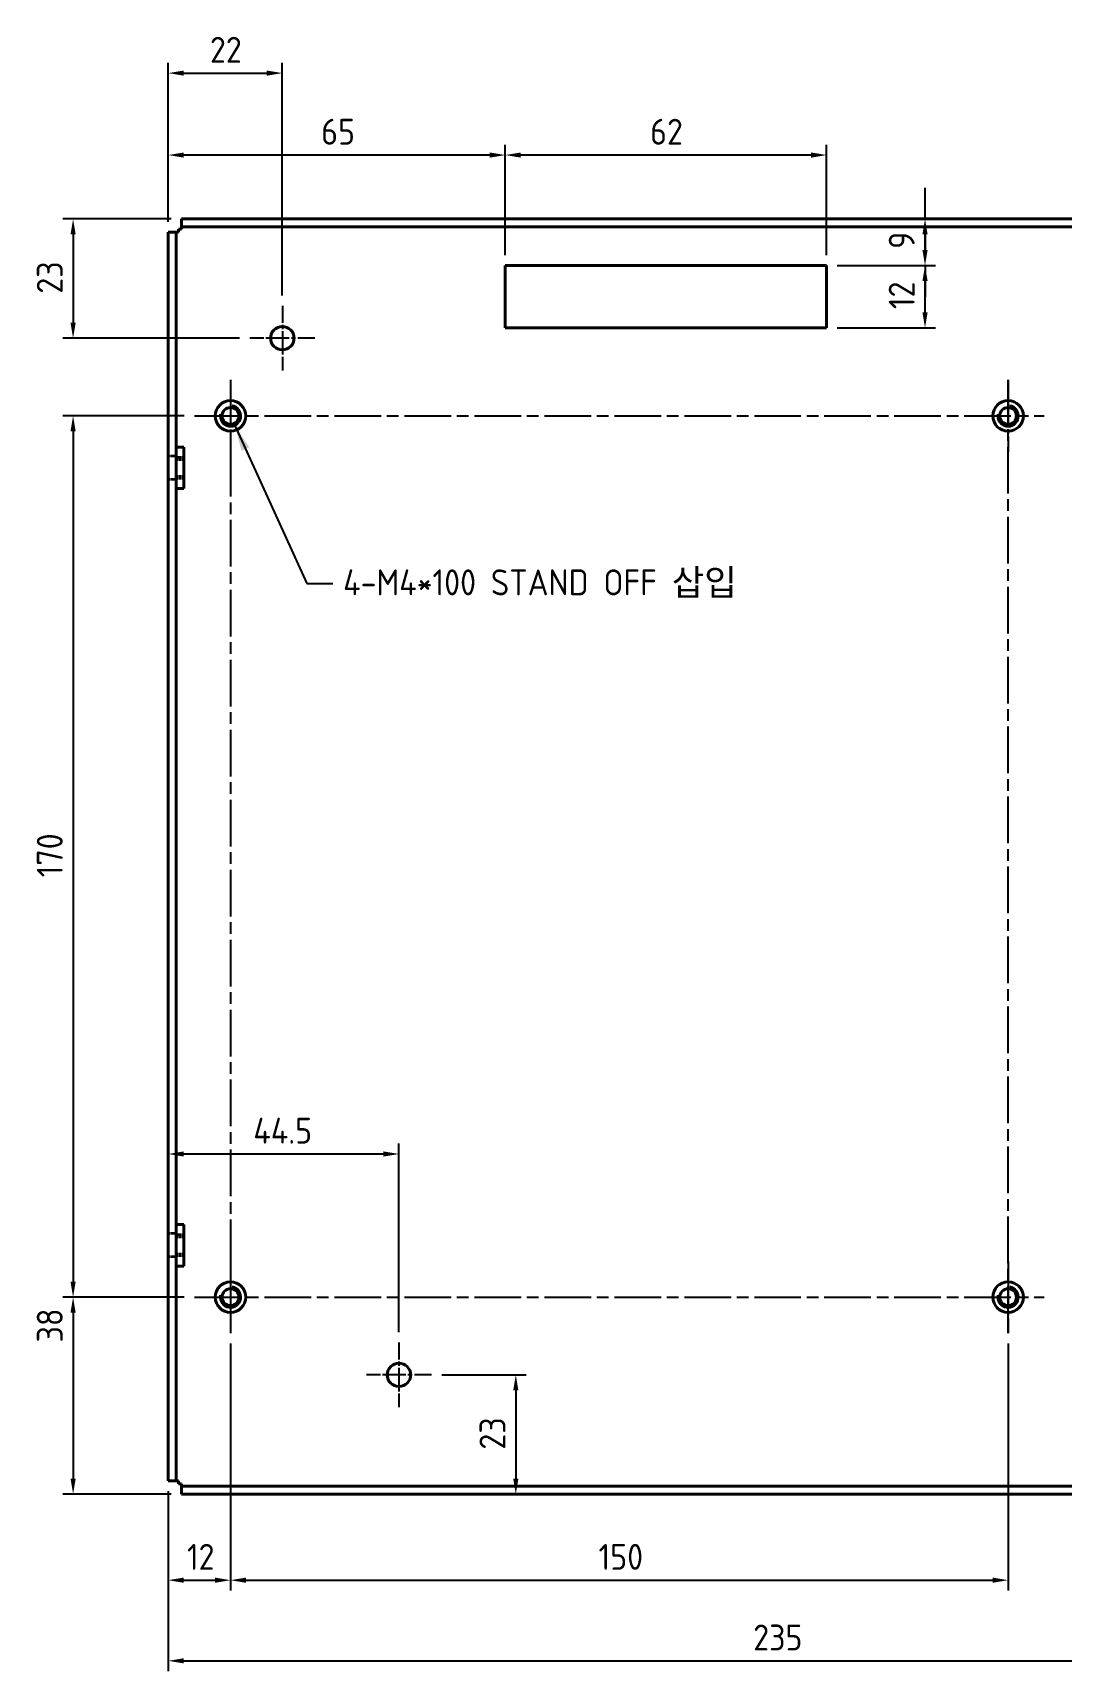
# Model space of a CAD drawing. Header units: millimetres. Extents: x 0 to 1188, y 0 to 840.
# Drawn here: x 329.8 to 528.1, y 323.7 to 639.8 of the extents above; entities that cross this region are included whole.
import ezdxf

# ---------------------------------------------------------------- set-up
doc = ezdxf.new("R2010")
doc.units = ezdxf.units.MM
doc.header["$LTSCALE"] = 2
doc.linetypes.add('CHAIN', pattern=[0.3543, 0.2362, -0.0295, 0.0591, -0.0295])
doc.linetypes.add('DASHED', pattern=[0.2067, 0.1654, -0.0413])
for name, color, linetype, lineweight in [('가려진 것(ISO)', 2, 'DASHED', 35), ('가시적인 것(ISO)', 3, 'Continuous', 40), ('가시적인 좁은 것(ISO)', 3, 'Continuous', 35), ('기호(ISO)', 5, 'Continuous', 25), ('중심 표식(ISO)', 1, 'Continuous', 25), ('중심선(ISO)', 1, 'Continuous', 25), ('치수(ISO)', 2, 'Continuous', 25)]:
    doc.layers.add(name, color=color, linetype=linetype, lineweight=lineweight)
doc.styles.add('치수 텍스트_PSTEK_POSCO', font='isocp.shx')
doc.dimstyles.new('치수_PSTEK_POSCO', dxfattribs={"dimscale": 2, "dimtxt": 2.5, "dimasz": 1.5, "dimexe": 1, "dimexo": 1, "dimgap": 1, "dimtad": 1, "dimrnd": 1e-08, "dimdsep": 46, "dimtxsty": '치수 텍스트_PSTEK_POSCO', "dimcen": 0.09, "dimdle": 10, "dimclrd": 7, "dimclre": 7, "dimclrt": 2, "dimadec": 1, "dimazin": 2, "dimtfac": 1, "dimtmove": 0, "dimatfit": 3, "dimfxl": 0, "dimtolj": 1, "dimlwd": -1, "dimlwe": -1, "dimarcsym": 0})
doc.dimstyles.new('치수_PSTEK_POSCO$7', dxfattribs={"dimscale": 2, "dimtxt": 2.5, "dimasz": 2.5, "dimexe": 1, "dimexo": 1, "dimgap": 1, "dimtad": 1, "dimrnd": 1e-08, "dimdsep": 46, "dimtxsty": '치수 텍스트_PSTEK_POSCO', "dimcen": 0.09, "dimdle": 10, "dimclrd": 7, "dimclre": 7, "dimclrt": 2, "dimadec": 1, "dimazin": 2, "dimtfac": 1, "dimtmove": 0, "dimatfit": 3, "dimfxl": 0, "dimtolj": 1, "dimlwd": -1, "dimlwe": -1, "dimarcsym": 0})

# ---------------------------------------------------------------- blocks, each defined once
blk = doc.blocks.new('*D27')
at = {"layer": 'Defpoints', "color": 0, "transparency": 16777216}
for p in [(355.89, 360.4), (590.89, 357.84), (590.89, 325.67)]:
    blk.add_point(p, dxfattribs=at)
at = {"layer": '치수(ISO)', "color": 7, "transparency": 16777216}
for p, q in [((355.89, 358.4), (355.89, 323.67)), ((590.89, 355.84), (590.89, 323.67)), ((358.89, 325.67), (587.89, 325.67))]:
    blk.add_line(p, q, dxfattribs=at)
for points in [[(358.89, 326.17), (358.89, 325.17), (355.89, 325.67)], [(587.89, 326.17), (587.89, 325.17), (590.89, 325.67)]]:
    blk.add_solid(points, dxfattribs=at)
at = {"layer": '치수(ISO)', "color": 2, "transparency": 16777216, "insert": (468.72, 330.17), "char_height": 5, "attachment_point": 4, "style": '치수 텍스트_PSTEK_POSCO'}
blk.add_mtext('\\A1;235', dxfattribs=at)
blk = doc.blocks.new('*D28')
at = {"layer": 'Defpoints', "color": 0, "transparency": 16777216}
for p in [(367.89, 388.89), (355.89, 360.4), (367.89, 341.23)]:
    blk.add_point(p, dxfattribs=at)
at = {"layer": '치수(ISO)', "color": 7, "transparency": 16777216}
for p, q in [((367.89, 386.89), (367.89, 339.23)), ((355.89, 358.4), (355.89, 339.23)), ((358.89, 341.23), (364.89, 341.23))]:
    blk.add_line(p, q, dxfattribs=at)
for points in [[(358.89, 341.73), (358.89, 340.73), (355.89, 341.23)], [(364.89, 341.73), (364.89, 340.73), (367.89, 341.23)]]:
    blk.add_solid(points, dxfattribs=at)
at = {"layer": '치수(ISO)', "color": 2, "transparency": 16777216, "insert": (359.49, 345.73), "char_height": 5, "attachment_point": 4, "style": '치수 텍스트_PSTEK_POSCO'}
blk.add_mtext('\\A1;12', dxfattribs=at)
blk = doc.blocks.new('*D29')
at = {"layer": 'Defpoints', "color": 0, "transparency": 16777216}
for p in [(367.89, 388.89), (517.89, 388.89), (517.89, 341.23)]:
    blk.add_point(p, dxfattribs=at)
at = {"layer": '치수(ISO)', "color": 7, "transparency": 16777216}
for p, q in [((367.89, 386.89), (367.89, 339.23)), ((517.89, 386.89), (517.89, 339.23)), ((370.89, 341.23), (514.89, 341.23))]:
    blk.add_line(p, q, dxfattribs=at)
for points in [[(370.89, 341.73), (370.89, 340.73), (367.89, 341.23)], [(514.89, 341.73), (514.89, 340.73), (517.89, 341.23)]]:
    blk.add_solid(points, dxfattribs=at)
at = {"layer": '치수(ISO)', "color": 2, "transparency": 16777216, "insert": (438.89, 345.73), "char_height": 5, "attachment_point": 4, "style": '치수 텍스트_PSTEK_POSCO'}
blk.add_mtext('\\A1;150', dxfattribs=at)
blk = doc.blocks.new('*D31')
at = {"layer": 'Defpoints', "color": 0, "transparency": 16777216}
for p in [(360.94, 565.84), (337.53, 395.84), (360.94, 395.84)]:
    blk.add_point(p, dxfattribs=at)
at = {"layer": '치수(ISO)', "color": 7, "transparency": 16777216}
for p, q in [((358.94, 565.84), (335.53, 565.84)), ((337.53, 562.84), (337.53, 398.84)), ((358.94, 395.84), (335.53, 395.84))]:
    blk.add_line(p, q, dxfattribs=at)
for points in [[(337.03, 562.84), (338.03, 562.84), (337.53, 565.84)], [(337.03, 398.84), (338.03, 398.84), (337.53, 395.84)]]:
    blk.add_solid(points, dxfattribs=at)
at = {"layer": '치수(ISO)', "color": 2, "transparency": 16777216, "insert": (333.03, 476.84), "char_height": 5, "attachment_point": 4, "rotation": 90, "style": '치수 텍스트_PSTEK_POSCO'}
blk.add_mtext('\\A1;170', dxfattribs=at)
blk = doc.blocks.new('*D32')
at = {"layer": 'Defpoints', "color": 0, "transparency": 16777216}
for p in [(360.94, 395.84), (337.53, 357.84), (358.45, 357.84)]:
    blk.add_point(p, dxfattribs=at)
at = {"layer": '치수(ISO)', "color": 7, "transparency": 16777216}
for p, q in [((358.94, 395.84), (335.53, 395.84)), ((337.53, 392.84), (337.53, 360.84)), ((356.45, 357.84), (335.53, 357.84))]:
    blk.add_line(p, q, dxfattribs=at)
for points in [[(337.03, 392.84), (338.03, 392.84), (337.53, 395.84)], [(337.03, 360.84), (338.03, 360.84), (337.53, 357.84)]]:
    blk.add_solid(points, dxfattribs=at)
at = {"layer": '치수(ISO)', "color": 2, "transparency": 16777216, "insert": (333.03, 387.09), "char_height": 5, "attachment_point": 4, "rotation": 90, "style": '치수 텍스트_PSTEK_POSCO'}
blk.add_mtext('\\A1;38', dxfattribs=at)
blk = doc.blocks.new('*D64')
at = {"layer": 'Defpoints', "color": 0, "transparency": 16777216}
for p in [(377.89, 631.97), (355.89, 601.28), (377.89, 587.09)]:
    blk.add_point(p, dxfattribs=at)
at = {"layer": '치수(ISO)', "color": 7, "transparency": 16777216}
for p, q in [((355.89, 603.28), (355.89, 633.97)), ((377.89, 589.09), (377.89, 633.97)), ((358.89, 631.97), (374.89, 631.97))]:
    blk.add_line(p, q, dxfattribs=at)
for points in [[(358.89, 632.47), (358.89, 631.47), (355.89, 631.97)], [(374.89, 632.47), (374.89, 631.47), (377.89, 631.97)]]:
    blk.add_solid(points, dxfattribs=at)
at = {"layer": '치수(ISO)', "color": 2, "transparency": 16777216, "insert": (363.93, 636.47), "char_height": 5, "attachment_point": 4, "style": '치수 텍스트_PSTEK_POSCO'}
blk.add_mtext('\\A1;22', dxfattribs=at)
blk = doc.blocks.new('*D65')
at = {"layer": 'Defpoints', "color": 0, "transparency": 16777216}
for p in [(420.89, 616.16), (420.89, 594.84), (482.89, 594.84)]:
    blk.add_point(p, dxfattribs=at)
at = {"layer": '치수(ISO)', "color": 7, "transparency": 16777216}
for p, q in [((420.89, 596.84), (420.89, 618.16)), ((482.89, 596.84), (482.89, 618.16)), ((479.89, 616.16), (423.89, 616.16))]:
    blk.add_line(p, q, dxfattribs=at)
for points in [[(423.89, 616.66), (423.89, 615.66), (420.89, 616.16)], [(479.89, 616.66), (479.89, 615.66), (482.89, 616.16)]]:
    blk.add_solid(points, dxfattribs=at)
at = {"layer": '치수(ISO)', "color": 2, "transparency": 16777216, "insert": (448.84, 620.66), "char_height": 5, "attachment_point": 4, "style": '치수 텍스트_PSTEK_POSCO'}
blk.add_mtext('\\A1;62', dxfattribs=at)
blk = doc.blocks.new('*D66')
at = {"layer": 'Defpoints', "color": 0, "transparency": 16777216}
for p in [(482.89, 594.84), (501.87, 594.84), (482.89, 582.84)]:
    blk.add_point(p, dxfattribs=at)
at = {"layer": '치수(ISO)', "color": 7, "transparency": 16777216}
for p, q in [((484.89, 594.84), (503.87, 594.84)), ((501.87, 585.84), (501.87, 591.84)), ((484.89, 582.84), (503.87, 582.84))]:
    blk.add_line(p, q, dxfattribs=at)
for points in [[(501.37, 591.84), (502.37, 591.84), (501.87, 594.84)], [(501.37, 585.84), (502.37, 585.84), (501.87, 582.84)]]:
    blk.add_solid(points, dxfattribs=at)
at = {"layer": '치수(ISO)', "color": 2, "transparency": 16777216, "insert": (497.37, 586.44), "char_height": 5, "attachment_point": 4, "rotation": 90, "style": '치수 텍스트_PSTEK_POSCO'}
blk.add_mtext('\\A1;12', dxfattribs=at)
blk = doc.blocks.new('*D67')
at = {"layer": 'Defpoints', "color": 0, "transparency": 16777216}
for p in [(355.89, 616.16), (355.89, 601.28), (420.89, 594.84)]:
    blk.add_point(p, dxfattribs=at)
at = {"layer": '치수(ISO)', "color": 7, "transparency": 16777216}
for p, q in [((355.89, 603.28), (355.89, 618.16)), ((420.89, 596.84), (420.89, 618.16)), ((417.89, 616.16), (358.89, 616.16))]:
    blk.add_line(p, q, dxfattribs=at)
for points in [[(358.89, 616.66), (358.89, 615.66), (355.89, 616.16)], [(417.89, 616.66), (417.89, 615.66), (420.89, 616.16)]]:
    blk.add_solid(points, dxfattribs=at)
at = {"layer": '치수(ISO)', "color": 2, "transparency": 16777216, "insert": (385.39, 620.66), "char_height": 5, "attachment_point": 4, "style": '치수 텍스트_PSTEK_POSCO'}
blk.add_mtext('\\A1;65', dxfattribs=at)
blk = doc.blocks.new('*D70')
at = {"layer": 'Defpoints', "color": 0, "transparency": 16777216}
for p in [(358.45, 603.84), (482.89, 594.84), (501.87, 594.84)]:
    blk.add_point(p, dxfattribs=at)
at = {"layer": '치수(ISO)', "color": 7, "transparency": 16777216}
for p, q in [((501.87, 606.84), (501.87, 609.84)), ((501.87, 603.84), (501.87, 606.84)), ((501.87, 600.84), (501.87, 597.84)), ((501.87, 597.84), (501.87, 600.84)), ((484.89, 594.84), (503.87, 594.84)), ((501.87, 594.84), (501.87, 591.84)), ((501.87, 591.84), (501.87, 588.84))]:
    blk.add_line(p, q, dxfattribs=at)
for points in [[(501.37, 600.84), (502.37, 600.84), (501.87, 603.84)], [(501.37, 597.84), (502.37, 597.84), (501.87, 594.84)]]:
    blk.add_solid(points, dxfattribs=at)
at = {"layer": '치수(ISO)', "color": 2, "transparency": 16777216, "insert": (497.37, 598.07), "char_height": 5, "attachment_point": 4, "rotation": 90, "style": '치수 텍스트_PSTEK_POSCO'}
blk.add_mtext('\\A1;9', dxfattribs=at)
blk = doc.blocks.new('*D71')
at = {"layer": 'Defpoints', "color": 0, "transparency": 16777216}
for p in [(355.89, 423.45), (400.39, 423.45), (400.39, 387.09)]:
    blk.add_point(p, dxfattribs=at)
at = {"layer": '치수(ISO)', "color": 7, "transparency": 16777216}
for p, q in [((400.39, 389.09), (400.39, 425.45)), ((358.89, 423.45), (397.39, 423.45))]:
    blk.add_line(p, q, dxfattribs=at)
for points in [[(358.89, 423.95), (358.89, 422.95), (355.89, 423.45)], [(397.39, 423.95), (397.39, 422.95), (400.39, 423.45)]]:
    blk.add_solid(points, dxfattribs=at)
at = {"layer": '치수(ISO)', "color": 2, "transparency": 16777216, "insert": (372.29, 427.95), "char_height": 5, "attachment_point": 4, "style": '치수 텍스트_PSTEK_POSCO'}
blk.add_mtext('\\A1;44.5', dxfattribs=at)
blk = doc.blocks.new('*D72')
at = {"layer": 'Defpoints', "color": 0, "transparency": 16777216}
for p in [(358.45, 603.84), (337.53, 580.84), (371.64, 580.84)]:
    blk.add_point(p, dxfattribs=at)
at = {"layer": '치수(ISO)', "color": 7, "transparency": 16777216}
for p, q in [((356.45, 603.84), (335.53, 603.84)), ((337.53, 600.84), (337.53, 583.84)), ((369.64, 580.84), (335.53, 580.84))]:
    blk.add_line(p, q, dxfattribs=at)
for points in [[(337.03, 600.84), (338.03, 600.84), (337.53, 603.84)], [(337.03, 583.84), (338.03, 583.84), (337.53, 580.84)]]:
    blk.add_solid(points, dxfattribs=at)
at = {"layer": '치수(ISO)', "color": 2, "transparency": 16777216, "insert": (333.03, 589.42), "char_height": 5, "attachment_point": 4, "rotation": 90, "style": '치수 텍스트_PSTEK_POSCO'}
blk.add_mtext('\\A1;23', dxfattribs=at)
blk = doc.blocks.new('*D73')
at = {"layer": 'Defpoints', "color": 0, "transparency": 16777216}
for p in [(406.64, 380.84), (422.93, 357.84), (422.93, 357.84)]:
    blk.add_point(p, dxfattribs=at)
at = {"layer": '치수(ISO)', "color": 7, "transparency": 16777216}
for p, q in [((408.64, 380.84), (424.93, 380.84)), ((422.93, 377.84), (422.93, 360.84))]:
    blk.add_line(p, q, dxfattribs=at)
for points in [[(422.43, 377.84), (423.43, 377.84), (422.93, 380.84)], [(422.43, 360.84), (423.43, 360.84), (422.93, 357.84)]]:
    blk.add_solid(points, dxfattribs=at)
at = {"layer": '치수(ISO)', "color": 2, "transparency": 16777216, "insert": (418.43, 366.42), "char_height": 5, "attachment_point": 4, "rotation": 90, "style": '치수 텍스트_PSTEK_POSCO'}
blk.add_mtext('\\A1;23', dxfattribs=at)

msp = doc.modelspace()

# ---------------------------------------------------------------- linework, layer by layer
at = {"layer": '가려진 것(ISO)', "ltscale": 1.428422}
for p, q in [((357.392, 558.089), (355.892, 558.089)), ((358.892, 557.839), (357.392, 557.839)), ((357.392, 557.46), (358.892, 557.46)), ((357.392, 553.589), (355.892, 553.589)), ((357.392, 554.218), (358.892, 554.218)), ((357.392, 553.839), (358.892, 553.839)), ((357.392, 408.089), (355.892, 408.089)), ((358.892, 407.839), (357.392, 407.839)), ((357.392, 407.46), (358.892, 407.46)), ((357.392, 403.589), (355.892, 403.589)), ((357.392, 404.218), (358.892, 404.218)), ((357.392, 403.839), (358.892, 403.839))]:
    msp.add_line(p, q, dxfattribs=at)
at = {"layer": '가시적인 것(ISO)'}
for p, q in [((588.892, 603.839), (358.452, 603.839)), ((358.452, 602.339), (358.452, 603.839)), ((355.892, 601.279), (355.892, 360.4)), ((357.392, 601.279), (355.892, 601.279)), ((357.392, 601.279), (357.392, 360.4)), ((357.892, 601.279), (357.392, 601.279)), ((358.452, 601.839), (357.892, 601.839)), ((357.892, 601.839), (357.892, 601.279)), ((588.892, 602.339), (358.452, 602.339)), ((358.452, 601.839), (358.452, 602.339)), ((420.892, 582.839), (420.892, 594.839)), ((420.892, 594.839), (482.892, 594.839)), ((482.892, 594.839), (482.892, 582.839)), ((482.892, 582.839), (420.892, 582.839)), ((357.392, 559.839), (358.892, 559.839)), ((358.892, 559.839), (358.892, 551.839)), ((357.392, 551.839), (358.892, 551.839)), ((357.392, 409.839), (358.892, 409.839)), ((358.892, 409.839), (358.892, 401.839)), ((357.392, 401.839), (358.892, 401.839)), ((357.392, 360.4), (355.892, 360.4)), ((357.892, 360.4), (357.392, 360.4)), ((357.892, 360.4), (357.892, 359.839)), ((357.892, 359.839), (358.452, 359.839)), ((358.452, 359.839), (358.452, 359.339)), ((358.452, 359.339), (588.892, 359.339)), ((358.452, 359.339), (358.452, 357.839)), ((358.452, 357.839), (588.892, 357.839))]:
    msp.add_line(p, q, dxfattribs=at)
for centre, radius in [((377.892, 580.839), 2.25), ((367.892, 565.839), 2.95), ((367.892, 565.839), 1.621), ((517.892, 565.839), 2.95), ((517.892, 565.839), 1.621), ((367.892, 395.839), 2.95), ((517.892, 395.839), 2.95), ((367.892, 395.839), 1.621), ((517.892, 395.839), 1.621), ((400.392, 380.839), 2.25)]:
    msp.add_circle(centre, radius, dxfattribs=at)
at = {"layer": '가시적인 좁은 것(ISO)'}
for centre in [(367.892, 565.839), (517.892, 565.839), (367.892, 395.839), (517.892, 395.839)]:
    msp.add_arc(centre, 2, 170, 80, dxfattribs=at)
at = {"layer": '중심 표식(ISO)', "linetype": 'CHAIN', "ltscale": 6.944946}
for p, q in [((377.892, 587.089), (377.892, 574.589)), ((384.142, 580.839), (371.642, 580.839)), ((400.392, 387.089), (400.392, 374.589)), ((406.642, 380.839), (394.142, 380.839))]:
    msp.add_line(p, q, dxfattribs=at)
at = {"layer": '중심 표식(ISO)', "linetype": 'CHAIN', "ltscale": 7.722792}
for p, q in [((367.892, 572.789), (367.892, 558.889)), ((517.892, 572.789), (517.892, 558.889)), ((367.892, 402.789), (367.892, 388.889)), ((517.892, 402.789), (517.892, 388.889))]:
    msp.add_line(p, q, dxfattribs=at)
at = {"layer": '중심선(ISO)', "linetype": 'CHAIN', "ltscale": 19.051651}
for p, q in [((367.892, 572.789), (367.892, 388.889)), ((517.892, 388.889), (517.892, 572.789)), ((360.942, 565.839), (524.842, 565.839)), ((360.942, 395.839), (524.842, 395.839))]:
    msp.add_line(p, q, dxfattribs=at)

# ---------------------------------------------------------------- texts
at = {"layer": '기호(ISO)', "color": 2, "insert": (389.619, 533.502), "char_height": 5, "width": 90.24392, "attachment_point": 4, "line_spacing_factor": 0.4375, "style": '치수 텍스트_PSTEK_POSCO'}
msp.add_mtext('{4-M4*100 STAND OFF 삽입}', dxfattribs=at)

# ---------------------------------------------------------------- dimensions: what is measured, and where the dimension line sits
at = {"layer": '치수(ISO)', "color": 7}
for base, p1, p2, angle, override, picture, middle in [((377.892, 631.972), (355.892, 601.279), (377.892, 587.089), 180, {"dimdec": 2, "dimtp": 0, "dimtm": 0, "dimtdec": 2, "dimtofl": 0, "dimatfit": 1}, '*D64', (366.892, 631.972)), ((355.892, 616.159), (420.892, 594.839), (355.892, 601.279), 180, {"dimdec": 2, "dimtp": 0, "dimtm": 0, "dimtdec": 2, "dimtofl": 0, "dimatfit": 1}, '*D67', (388.392, 616.159)), ((420.892, 616.159), (482.892, 594.839), (420.892, 594.839), 180, {"dimdec": 2, "dimtp": 0, "dimtm": 0, "dimtdec": 2, "dimtofl": 0, "dimatfit": 1}, '*D65', (451.892, 616.159)), ((501.875, 594.839), (358.452, 603.839), (482.892, 594.839), 90, {"dimdec": 2, "dimse1": 1, "dimtp": 0, "dimtm": 0, "dimtdec": 2, "dimtofl": 0, "dimatfit": 1}, '*D70', (501.875, 599.339)), ((337.532, 580.839), (358.452, 603.839), (371.642, 580.839), 90, {"dimdec": 2, "dimtp": 0, "dimtm": 0, "dimtdec": 2, "dimtofl": 0, "dimatfit": 1}, '*D72', (337.532, 592.339)), ((501.875, 594.839), (482.892, 582.839), (482.892, 594.839), 90, {"dimdec": 2, "dimtp": 0, "dimtm": 0, "dimtdec": 2, "dimtofl": 0, "dimatfit": 1}, '*D66', (501.875, 588.839)), ((337.532, 395.839), (360.942, 565.839), (360.942, 395.839), 90, {"dimdec": 2, "dimtp": 0, "dimtm": 0, "dimtdec": 2, "dimtofl": 0, "dimatfit": 1}, '*D31', (337.532, 480.839)), ((400.392, 423.449), (355.892, 423.449), (400.392, 387.089), 180, {"dimdec": 2, "dimse1": 1, "dimtp": 0, "dimtm": 0, "dimtdec": 2, "dimtofl": 0, "dimatfit": 1}, '*D71', (378.142, 423.449)), ((337.532, 357.839), (360.942, 395.839), (358.452, 357.839), 90, {"dimdec": 2, "dimtp": 0, "dimtm": 0, "dimtdec": 2, "dimtofl": 0, "dimatfit": 1}, '*D32', (337.532, 389.839)), ((367.892, 341.228), (355.892, 360.4), (367.892, 388.889), 180, {"dimdec": 2, "dimtp": 0, "dimtm": 0, "dimtdec": 2, "dimtofl": 0, "dimatfit": 1}, '*D28', (361.892, 341.228)), ((517.892, 341.228), (367.892, 388.889), (517.892, 388.889), 180, {"dimdec": 2, "dimtp": 0, "dimtm": 0, "dimtdec": 2, "dimtofl": 0, "dimatfit": 1}, '*D29', (442.892, 341.228)), ((422.927, 357.839), (406.642, 380.839), (422.927, 357.839), 90, {"dimdec": 2, "dimse2": 1, "dimtp": 0, "dimtm": 0, "dimtdec": 2, "dimtofl": 0, "dimatfit": 1}, '*D73', (422.927, 369.339)), ((590.892, 325.666), (355.892, 360.4), (590.892, 357.839), 180, {"dimdec": 2, "dimtp": 0, "dimtm": 0, "dimtdec": 2, "dimtofl": 0, "dimatfit": 1}, '*D27', (473.392, 325.666))]:
    dim = msp.add_linear_dim(base=base, p1=p1, p2=p2, angle=angle, dimstyle='치수_PSTEK_POSCO', override=override, dxfattribs=at)
    dim.commit()
    dim.dimension.update_dxf_attribs({"geometry": picture, "text_midpoint": middle, "dimtype": 160})

# ---------------------------------------------------------------- leaders
at = {"layer": '기호(ISO)', "color": 7, "annotation_type": 0, "has_hookline": 1, "hookline_direction": 0, "text_width": 78.12}
msp.add_leader([(368.698, 564.009), (382.619, 533.502), (387.619, 533.502)], dimstyle='치수_PSTEK_POSCO$7', override={"dimtad": 0}, dxfattribs=at)

doc.saveas('drawing.dxf')
